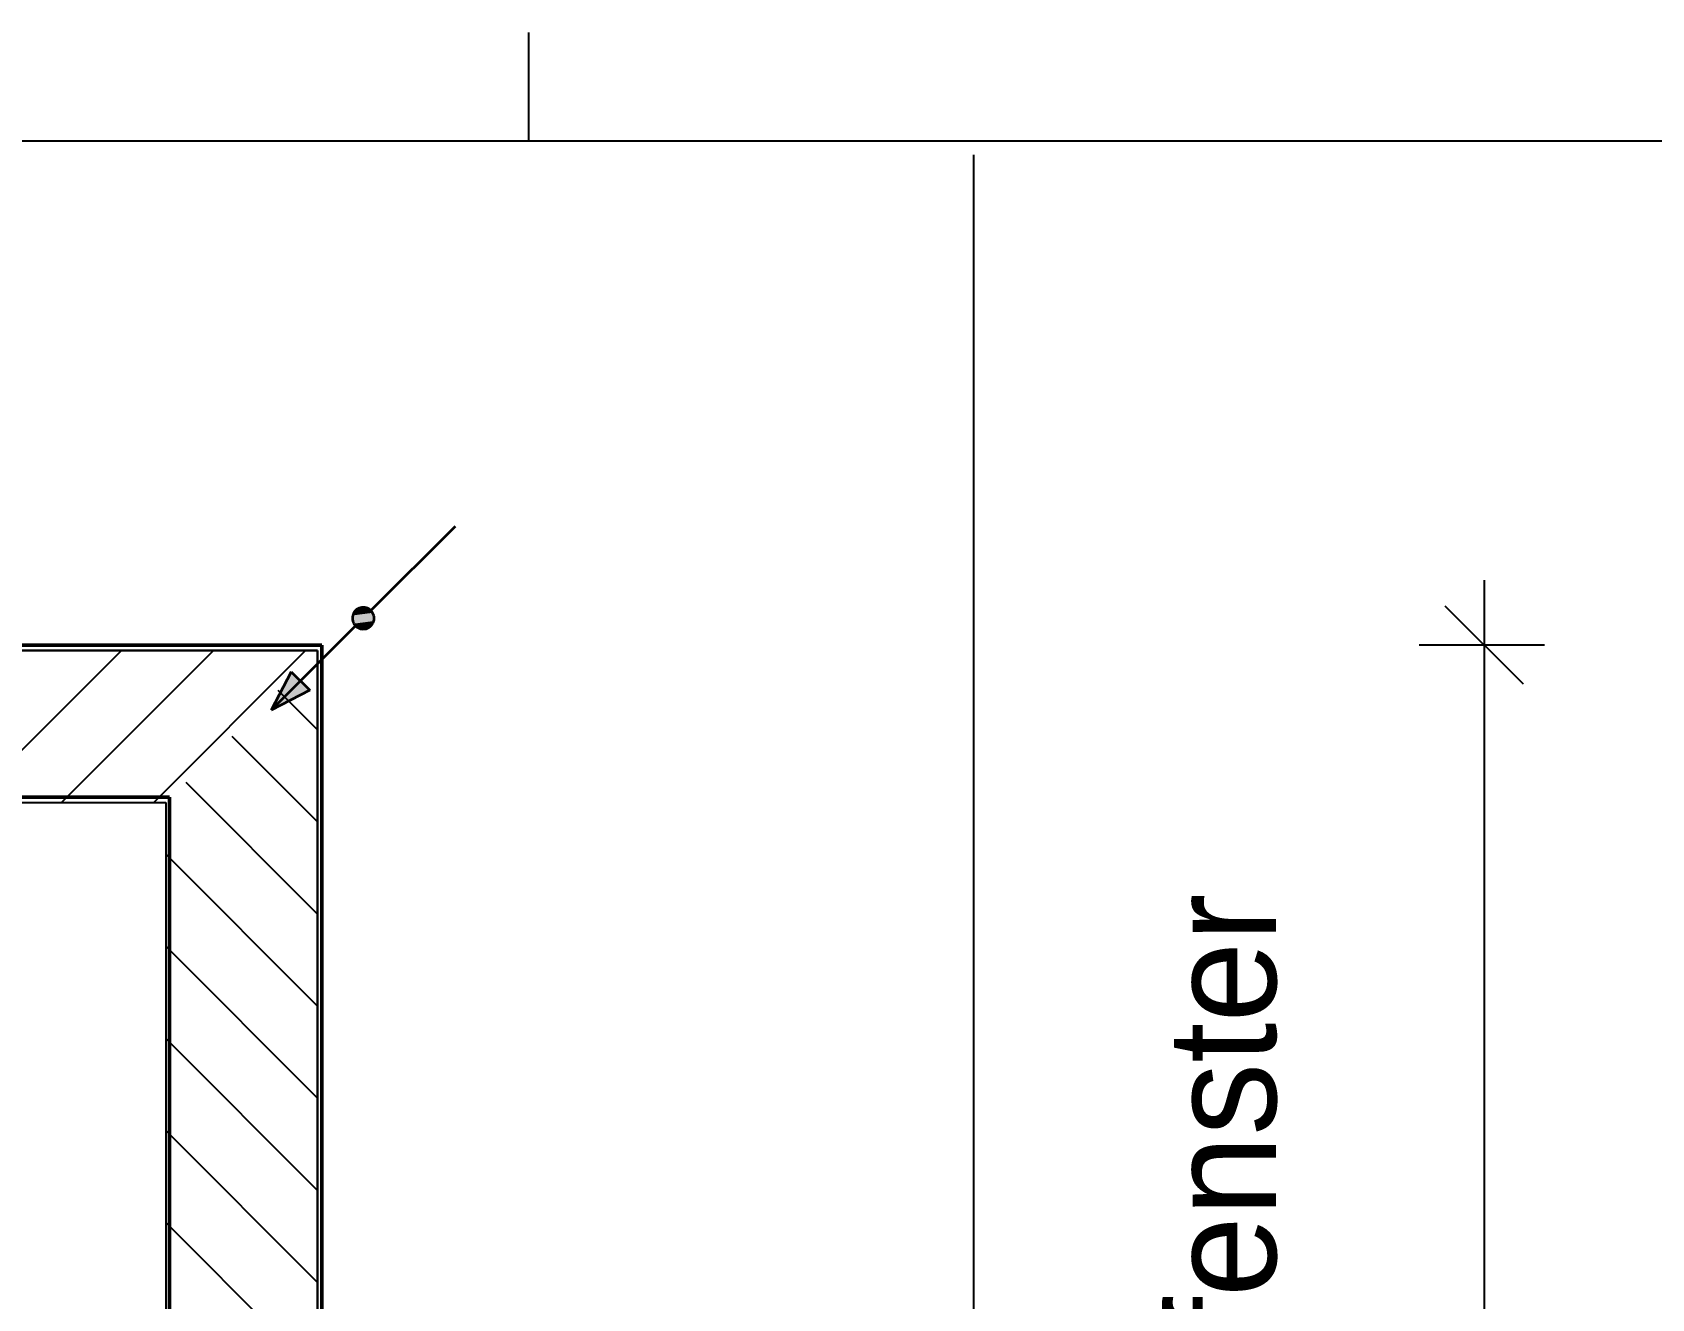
# Model space of a CAD drawing. Extents: x 0 to 756, y -25 to 420.
# Drawn here: x 381.1 to 455.7, y 361.7 to 420 of the extents above; entities that cross this region are included whole.
import ezdxf
from ezdxf.lldxf.tags import DXFTag

# ---------------------------------------------------------------- set-up
doc = ezdxf.new("R2010")
doc.units = 0
doc.layers.get('0').update_dxf_attribs({"lineweight": 25})
doc.layers.get('DEFPOINTS').update_dxf_attribs({"lineweight": 25})
for name, color, linetype, lineweight in [('A_Aussenwand', 7, 'Continuous', 25), ('Allgemein01', 7, 'Continuous', 13), ('Möblierung', 7, 'Continuous', 13), ('Sanitär', 7, 'Continuous', 25), ('Standard', 7, 'Continuous', 25), ('Wand Holz tragend', 7, 'Continuous', 13), ('X_Planrahmen', 7, 'Continuous', 25)]:
    doc.layers.add(name, color=color, linetype=linetype, lineweight=lineweight)
for name, color, linetype, lineweight, true_color in [('A_Geschossdecke', 7, 'Continuous', 25, 0x008080), ('Raum', 250, 'Continuous', 13, 0x333333), ('S_Regenwasser', 7, 'Continuous', 35, 0x0080ff)]:
    doc.layers.add(name, color=color, linetype=linetype, lineweight=lineweight, true_color=true_color)
doc.styles.get("Standard").update_dxf_attribs({"font": 'arial.ttf'})
tags = doc.linetypes.add('VERDECKT2_S2', pattern=[0.27, 0.2, -0.07]).pattern_tags.tags
tags[6:7] = [DXFTag(74, 4), DXFTag(75, 0), DXFTag(340, '0'), DXFTag(46, 1.0), DXFTag(50, 0.0), DXFTag(44, 0.0), DXFTag(45, 0.0)]
tags[4:5] = [DXFTag(74, 4), DXFTag(75, 0), DXFTag(340, '0'), DXFTag(46, 1.0), DXFTag(50, 0.0), DXFTag(44, 0.0), DXFTag(45, 0.0)]

# ---------------------------------------------------------------- blocks, each defined once
blk = doc.blocks.new('Blockreferenz-A01I5XETIE', base_point=(0, -25))
at = {"layer": 'X_Planrahmen', "color": 0, "linetype": 'ByBlock', "lineweight": -2, "ltscale": 0.25}
for p, q in [((404, 415), (404, 420)), ((20, 415), (589, 415))]:
    blk.add_line(p, q, dxfattribs=at)
blk = doc.blocks.new('Referenz-A01I5XF3IE')
at = {"layer": 'Allgemein01', "color": 0, "linetype": 'VERDECKT2_S2', "lineweight": -2, "ltscale": 0.25}
blk.add_line((424.486, 414.358), (424.486, 52.452), dxfattribs=at)
at = {"layer": 'Allgemein01', "color": 0}
blk.add_line((387.461, 38.48), (387.461, 384.768), dxfattribs=at)
at = {"layer": 'DEFPOINTS', "color": 0, "linetype": 'Continuous', "lineweight": -2, "ltscale": 0.25}
for p, q in [((394.466, 391.773), (394.466, 391.773)), ((394.466, 391.773), (394.466, 391.773)), ((394.466, 391.773), (394.466, 391.773)), ((394.466, 391.773), (394.466, 391.773)), ((394.466, 391.773), (394.466, 391.773)), ((394.466, 391.773), (394.466, 391.773)), ((394.466, 391.773), (394.466, 391.773)), ((394.466, 391.773), (394.466, 391.773)), ((387.461, 384.768), (387.461, 384.768)), ((387.461, 384.768), (387.461, 384.768)), ((387.461, 384.768), (387.461, 384.768)), ((387.461, 384.768), (387.461, 384.768)), ((387.461, 384.768), (387.461, 384.768)), ((387.461, 384.768), (387.461, 384.768)), ((387.461, 384.768), (387.461, 384.768)), ((387.461, 384.768), (387.461, 384.768))]:
    blk.add_line(p, q, dxfattribs=at)
at = {"layer": 'Möblierung', "color": 0, "linetype": 'VERDECKT2_S2', "lineweight": -2, "ltscale": 0.25}
blk.add_line((424.486, 414.358), (424.486, 52.452), dxfattribs=at)
at = {"layer": 'Raum', "color": 0, "lineweight": -2}
for p, q in [((387.461, 384.768), (296.401, 384.768)), ((387.461, 302.194), (387.461, 384.768))]:
    blk.add_line(p, q, dxfattribs=at)
at = {"layer": 'Standard', "color": 0, "lineweight": -2}
for p, q in [((448.023, 385.769), (448.023, 394.775)), ((449.824, 389.972), (446.222, 393.574)), ((450.787, 391.773), (445.021, 391.773)), ((448.023, 333.889), (448.023, 391.773))]:
    blk.add_line(p, q, dxfattribs=at)
at = {"layer": 'Wand Holz tragend', "color": 0, "lineweight": 50}
for p, q in [((387.461, 391.773), (351.437, 391.773)), ((394.466, 391.773), (387.461, 391.773)), ((394.466, 258.196), (394.466, 391.773)), ((351.437, 384.768), (387.461, 384.768)), ((387.461, 384.768), (387.461, 302.194))]:
    blk.add_line(p, q, dxfattribs=at)
at = {"layer": 'Sanitär', "color": 0, "lineweight": 13, "insert": (433.424, 347.979), "char_height": 5.00333, "attachment_point": 1, "rotation": 90}
blk.add_mtext('{\\fPosterama Text Light;Baufenster}', dxfattribs=at)
blk = doc.blocks.new('Wand-A01I5XF7IE', base_point=(114.279, 384.533))
at = {"color": 0, "linetype": 'ByBlock', "lineweight": -2, "ltscale": 0.25}
for p, q in [((351.279, 391.533), (394.279, 391.533)), ((351.279, 384.533), (387.279, 384.533))]:
    blk.add_line(p, q, dxfattribs=at)
at = {"color": 0, "lineweight": -2}
for p, q in [((378.241, 384.533), (385.241, 391.533)), ((382.484, 384.533), (389.484, 391.533)), ((386.726, 384.533), (393.726, 391.533))]:
    blk.add_line(p, q, dxfattribs=at)
blk = doc.blocks.new('Wand-A01I5XFHIE', base_point=(387.279, 31.476))
at = {"color": 0, "linetype": 'ByBlock', "lineweight": -2, "ltscale": 0.25}
for p, q in [((394.279, 391.533), (394.279, 260.849)), ((387.279, 384.533), (387.279, 302.013))]:
    blk.add_line(p, q, dxfattribs=at)
at = {"color": 0, "lineweight": -2}
for p, q in [((392.449, 389.702), (394.279, 387.872)), ((390.327, 387.581), (394.279, 383.629)), ((388.206, 385.46), (394.279, 379.387)), ((387.279, 382.144), (394.279, 375.144)), ((387.279, 377.901), (394.279, 370.901)), ((387.279, 373.659), (394.279, 366.659)), ((387.279, 369.416), (394.279, 362.416)), ((387.279, 365.173), (394.279, 358.173))]:
    blk.add_line(p, q, dxfattribs=at)
blk = doc.blocks.new('Geschossdecke-A01I5XOBIE', base_point=(114.279, 232.145))
at = {"color": 0, "linetype": 'ByBlock', "lineweight": -2, "ltscale": 0.25}
for p, q in [((394.279, 391.533), (114.279, 391.533)), ((394.279, 232.145), (394.279, 391.533))]:
    blk.add_line(p, q, dxfattribs=at)
blk = doc.blocks.new('Fallleitung Abwasser-A01I5XPBIE', base_point=(392.138, 388.772))
at = {"color": 0, "lineweight": -2}
for p, q in [((396.733, 393.367), (400.622, 397.256)), ((395.884, 393.079), (395.88, 393.014)), ((395.897, 393.143), (395.884, 393.079)), ((395.918, 393.205), (395.897, 393.143)), ((395.947, 393.264), (395.918, 393.205)), ((395.983, 393.318), (395.947, 393.264)), ((396.026, 393.367), (395.983, 393.318)), ((396.075, 393.41), (396.026, 393.367)), ((396.13, 393.447), (396.075, 393.41)), ((396.188, 393.476), (396.13, 393.447)), ((396.25, 393.497), (396.188, 393.476)), ((396.314, 393.509), (396.25, 393.497)), ((396.38, 393.514), (396.314, 393.509)), ((396.445, 393.509), (396.38, 393.514)), ((396.509, 393.497), (396.445, 393.509)), ((396.571, 393.476), (396.509, 393.497)), ((396.63, 393.447), (396.571, 393.476)), ((396.684, 393.41), (396.63, 393.447)), ((396.733, 393.367), (396.684, 393.41)), ((396.776, 393.318), (396.733, 393.367)), ((396.813, 393.264), (396.776, 393.318)), ((396.841, 393.205), (396.813, 393.264)), ((396.863, 393.143), (396.841, 393.205)), ((396.875, 393.079), (396.863, 393.143)), ((396.88, 393.014), (396.875, 393.079)), ((396.026, 392.66), (392.138, 388.772)), ((395.88, 393.014), (395.884, 392.948)), ((395.884, 392.948), (395.897, 392.884)), ((395.897, 392.884), (395.918, 392.822)), ((395.918, 392.822), (395.947, 392.764)), ((395.947, 392.764), (395.983, 392.709)), ((395.983, 392.709), (396.026, 392.66)), ((396.026, 392.66), (396.075, 392.617)), ((396.075, 392.617), (396.13, 392.581)), ((396.13, 392.581), (396.188, 392.552)), ((396.188, 392.552), (396.25, 392.531)), ((396.25, 392.531), (396.314, 392.518)), ((396.314, 392.518), (396.38, 392.514)), ((396.38, 392.514), (396.445, 392.518)), ((396.445, 392.518), (396.509, 392.531)), ((396.509, 392.531), (396.571, 392.552)), ((396.571, 392.552), (396.63, 392.581)), ((396.63, 392.581), (396.684, 392.617)), ((396.684, 392.617), (396.733, 392.66)), ((396.733, 392.66), (396.776, 392.709)), ((396.776, 392.709), (396.813, 392.764)), ((396.813, 392.764), (396.841, 392.822)), ((396.841, 392.822), (396.863, 392.884)), ((396.863, 392.884), (396.875, 392.948)), ((396.875, 392.948), (396.88, 393.014)), ((393.061, 390.546), (392.138, 388.772)), ((393.061, 390.546), (393.912, 389.695)), ((393.912, 389.695), (392.138, 388.772))]:
    blk.add_line(p, q, dxfattribs=at)
for points in [[(396.88, 393.014), (395.88, 393.014), (396.863, 393.143)], [(395.88, 393.014), (396.863, 393.143), (395.897, 393.143)], [(396.863, 393.143), (395.897, 393.143), (396.813, 393.264)], [(395.897, 393.143), (396.813, 393.264), (395.947, 393.264)], [(396.813, 393.264), (395.947, 393.264), (396.733, 393.367)], [(395.947, 393.264), (396.733, 393.367), (396.026, 393.367)], [(396.733, 393.367), (396.026, 393.367), (396.63, 393.447)], [(396.026, 393.367), (396.63, 393.447), (396.13, 393.447)], [(396.63, 393.447), (396.13, 393.447), (396.509, 393.497)], [(396.13, 393.447), (396.509, 393.497), (396.25, 393.497)], [(396.509, 393.497), (396.25, 393.497), (396.38, 393.514)], [(395.897, 392.884), (396.88, 393.014), (395.88, 393.014)], [(396.863, 392.884), (395.897, 392.884), (396.88, 393.014)], [(395.947, 392.764), (396.863, 392.884), (395.897, 392.884)], [(396.813, 392.764), (395.947, 392.764), (396.863, 392.884)], [(396.026, 392.66), (396.813, 392.764), (395.947, 392.764)], [(396.733, 392.66), (396.026, 392.66), (396.813, 392.764)], [(396.13, 392.581), (396.733, 392.66), (396.026, 392.66)], [(396.63, 392.581), (396.13, 392.581), (396.733, 392.66)], [(396.25, 392.531), (396.63, 392.581), (396.13, 392.581)], [(396.509, 392.531), (396.25, 392.531), (396.63, 392.581)], [(396.38, 392.514), (396.509, 392.531), (396.25, 392.531)], [(393.912, 389.695), (392.618, 389.695), (393.061, 390.546)], [(392.138, 388.772), (393.912, 389.695), (392.618, 389.695)]]:
    blk.add_solid(points, dxfattribs=at)
blk = doc.blocks.new('Geschossdecke-A01I5XVJIE', base_point=(114.279, 31.476))
at = {"color": 0, "linetype": 'ByBlock', "lineweight": -2, "ltscale": 0.25}
for p, q in [((114.279, 391.533), (394.279, 391.533)), ((394.279, 391.533), (394.279, 31.476))]:
    blk.add_line(p, q, dxfattribs=at)

msp = doc.modelspace()

# ---------------------------------------------------------------- block references
at = {"ltscale": 0.25}
msp.add_blockref('Blockreferenz-A01I5XETIE', (0, -25), dxfattribs=at)
at = {"color": 8, "lineweight": 25, "ltscale": 0.25, "true_color": 0x808080}
msp.add_blockref('Referenz-A01I5XF3IE', (0, 0), dxfattribs=at)
at = {"layer": 'A_Aussenwand', "ltscale": 0.25}
for name, p in [('Wand-A01I5XF7IE', (114.279, 384.533)), ('Wand-A01I5XFHIE', (387.279, 31.476))]:
    msp.add_blockref(name, p, dxfattribs=at)
at = {"layer": 'A_Geschossdecke', "ltscale": 0.25}
for name, p in [('Geschossdecke-A01I5XOBIE', (114.279, 232.145)), ('Geschossdecke-A01I5XVJIE', (114.279, 31.476))]:
    msp.add_blockref(name, p, dxfattribs=at)
at = {"layer": 'S_Regenwasser', "ltscale": 0.35}
msp.add_blockref('Fallleitung Abwasser-A01I5XPBIE', (392.138, 388.772), dxfattribs=at)

doc.saveas('drawing.dxf')
